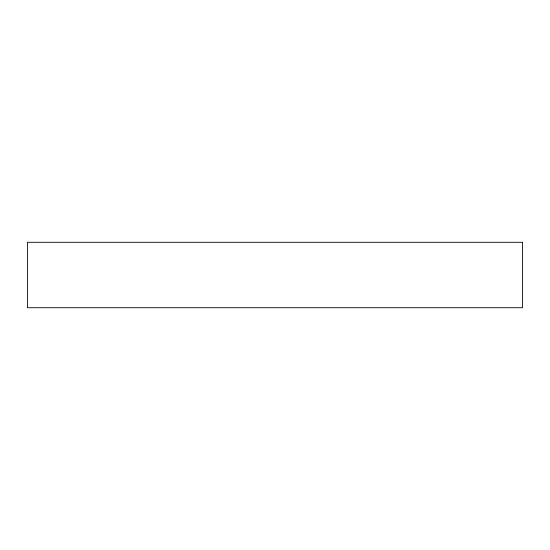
<?xml version="1.0" encoding="UTF-8"?>
<svg xmlns="http://www.w3.org/2000/svg" width="550" height="550" viewBox="0 0 550 550"><rect width="100%" height="100%" fill="white"/><g stroke="black" fill="none" stroke-linecap="round" stroke-linejoin="round"><path stroke-width="0.82" d="M522.5 242.289L27.5 242.289L27.5 307.711L522.5 307.711L522.5 242.289"/></g></svg>
